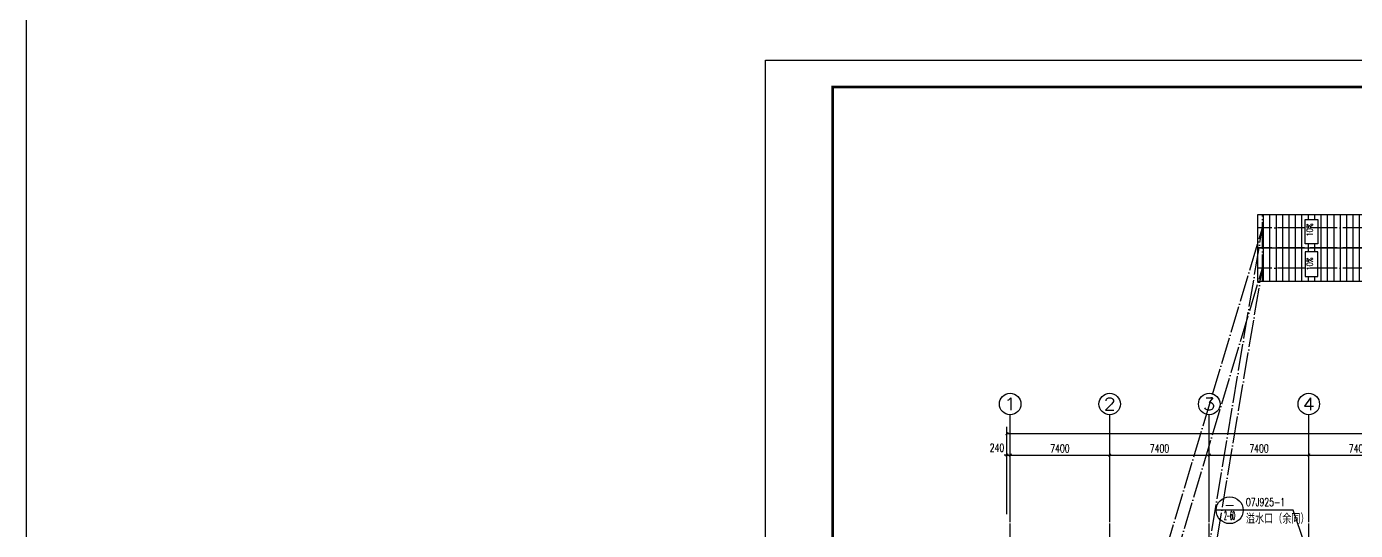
# Model space of a CAD drawing. Extents: x 12811826 to 27008858, y -1172757 to 50528.
# Drawn here: x 13273266 to 13372052, y -482853 to -445343 of the extents above; entities that cross this region are included whole.
import ezdxf
from ezdxf.enums import TextEntityAlignment as Align

# ---------------------------------------------------------------- set-up
doc = ezdxf.new("R2010")
doc.units = 0
doc.header["$LTSCALE"] = 1000
doc.header["$MEASUREMENT"] = 0
doc.linetypes.add('DOTE', pattern=[2.42, 2, -0.2, 0.02, -0.2])
for name, color, linetype in [('AXIS', 3, 'Continuous'), ('AXIS_TEXT', 7, 'Continuous'), ('DIM_IDEN', 3, 'Continuous'), ('DIM_SYMB', 3, 'Continuous'), ('DOTE', 8, 'DOTE'), ('PUB_TEXT', 7, 'Continuous'), ('TK', 4, 'Continuous'), ('填充', 251, 'Continuous')]:
    doc.layers.add(name, color=color, linetype=linetype)
doc.styles.add('_TCH_AXIS', font='COMPLEX', dxfattribs={"bigfont": 'GBCBIG'})
doc.styles.add('_TCH_DIM', font='SIMPLEX', dxfattribs={"bigfont": 'GBCBIG'})
doc.styles.add('_TCH_DIM_T3', font='SIMPLEX', dxfattribs={"width": 0.705882, "bigfont": 'GBCBIG'})
doc.styles.add('_TCH_LABEL', font='COMPLEX', dxfattribs={"bigfont": 'GBCBIG'})
doc.styles.add('COMPLEX', font='COMPLEX')
doc.dimstyles.new('_TCH_ARCH&&200', dxfattribs={"dimtxt": 595, "dimasz": 200, "dimexe": 500, "dimexo": 600, "dimgap": 200, "dimtad": 1, "dimdec": 0, "dimzin": 0, "dimdsep": 46, "dimtxsty": '_TCH_DIM_T3', "dimblk": 'ARCHTICK', "dimcen": 0.09, "dimclrt": 7, "dimazin": 2, "dimtfac": 1, "dimtdec": 0, "dimtix": 1, "dimtmove": 2, "dimatfit": 3, "dimfxl": 0, "dimtolj": 1, "dimtzin": 0, "dimarcsym": 0})

# ---------------------------------------------------------------- blocks, each defined once
blk = doc.blocks.new('GeYuanFrame_17072557', base_point=(20.09, 4.53))
at = {"layer": 'TK'}
blk.add_lwpolyline([(20.09, 4.53), (20.09, 598.53), (1071.09, 598.53), (1071.09, 4.53)], close=True, dxfattribs=at)
at = {"layer": 'TK', "const_width": 1}
blk.add_lwpolyline([(45.09, 588.53), (1061.09, 588.53), (1061.09, 14.53), (45.09, 14.53)], close=True, dxfattribs=at)
blk = doc.blocks.new('_AXISO')
blk.add_circle((0, 0), 0.5)
at = {"layer": 'AXIS_TEXT', "style": 'COMPLEX', "width": 1.041667}
blk.add_attdef('A', text='', height=0.56, dxfattribs=at).set_placement((-0.25, -0.28), (0.25, -0.28), align=Align.FIT)
blk = doc.blocks.new('_ArchTick')
at = {"color": 0, "linetype": 'ByBlock', "const_width": 0.4}
blk.add_lwpolyline([(-0.5, -0.5), (0.5, 0.5)], dxfattribs=at)
blk = doc.blocks.new('*D322')
at = {"layer": 'AXIS', "color": 0, "lineweight": -2}
for p, q in [((13346145, -481643), (13346145, -475143)), ((13509425, -481643), (13509425, -475143)), ((13346145, -475643), (13509425, -475643))]:
    blk.add_line(p, q, dxfattribs=at)
at = {"layer": 'Defpoints', "color": 0}
for p in [(13509425, -475643), (13346145, -482243), (13509425, -482243)]:
    blk.add_point(p, dxfattribs=at)
at = {"layer": 'AXIS', "color": 0, "lineweight": -2, "xscale": 200, "yscale": 200, "zscale": 200, "rotation": 180}
blk.add_blockref('_ArchTick', (13346145, -475643), dxfattribs=at)
at = {"layer": 'AXIS', "color": 0, "lineweight": -2, "xscale": 200, "yscale": 200, "zscale": 200}
blk.add_blockref('_ArchTick', (13509425, -475643), dxfattribs=at)
at = {"layer": 'AXIS', "color": 7, "insert": (13427785, -475146), "char_height": 595, "attachment_point": 5, "style": '_TCH_DIM_T3'}
blk.add_mtext('\\A1;163280', dxfattribs=at)
blk = doc.blocks.new('*D323')
at = {"layer": 'AXIS', "color": 0, "lineweight": -2}
for p, q in [((13346145, -481643), (13346145, -476743)), ((13346385, -481643), (13346385, -476743)), ((13346145, -477243), (13345945, -477243)), ((13346145, -477243), (13346385, -477243)), ((13346385, -477243), (13346585, -477243))]:
    blk.add_line(p, q, dxfattribs=at)
at = {"layer": 'Defpoints', "color": 0}
for p in [(13346385, -477243), (13346145, -482243), (13346385, -482243)]:
    blk.add_point(p, dxfattribs=at)
at = {"layer": 'AXIS', "color": 0, "lineweight": -2, "xscale": 200, "yscale": 200, "zscale": 200}
blk.add_blockref('_ArchTick', (13346145, -477243), dxfattribs=at)
at = {"layer": 'AXIS', "color": 0, "lineweight": -2, "xscale": 200, "yscale": 200, "zscale": 200, "rotation": 180}
blk.add_blockref('_ArchTick', (13346385, -477243), dxfattribs=at)
at = {"layer": 'AXIS', "color": 7, "insert": (13345405, -476693), "char_height": 595, "attachment_point": 5, "style": '_TCH_DIM_T3'}
blk.add_mtext('\\A1;240', dxfattribs=at)
blk = doc.blocks.new('*D324')
at = {"layer": 'AXIS', "color": 0, "lineweight": -2}
for p, q in [((13346385, -481643), (13346385, -476743)), ((13353785, -481643), (13353785, -476743)), ((13346385, -477243), (13353785, -477243))]:
    blk.add_line(p, q, dxfattribs=at)
at = {"layer": 'Defpoints', "color": 0}
for p in [(13353785, -477243), (13346385, -482243), (13353785, -482243)]:
    blk.add_point(p, dxfattribs=at)
at = {"layer": 'AXIS', "color": 0, "lineweight": -2, "xscale": 200, "yscale": 200, "zscale": 200, "rotation": 180}
blk.add_blockref('_ArchTick', (13346385, -477243), dxfattribs=at)
at = {"layer": 'AXIS', "color": 0, "lineweight": -2, "xscale": 200, "yscale": 200, "zscale": 200}
blk.add_blockref('_ArchTick', (13353785, -477243), dxfattribs=at)
at = {"layer": 'AXIS', "color": 7, "insert": (13350085, -476746), "char_height": 595, "attachment_point": 5, "style": '_TCH_DIM_T3'}
blk.add_mtext('\\A1;7400', dxfattribs=at)
blk = doc.blocks.new('*D325')
at = {"layer": 'AXIS', "color": 0, "lineweight": -2}
for p, q in [((13353785, -481643), (13353785, -476743)), ((13361185, -481643), (13361185, -476743)), ((13353785, -477243), (13361185, -477243))]:
    blk.add_line(p, q, dxfattribs=at)
at = {"layer": 'Defpoints', "color": 0}
for p in [(13361185, -477243), (13353785, -482243), (13361185, -482243)]:
    blk.add_point(p, dxfattribs=at)
at = {"layer": 'AXIS', "color": 0, "lineweight": -2, "xscale": 200, "yscale": 200, "zscale": 200, "rotation": 180}
blk.add_blockref('_ArchTick', (13353785, -477243), dxfattribs=at)
at = {"layer": 'AXIS', "color": 0, "lineweight": -2, "xscale": 200, "yscale": 200, "zscale": 200}
blk.add_blockref('_ArchTick', (13361185, -477243), dxfattribs=at)
at = {"layer": 'AXIS', "color": 7, "insert": (13357485, -476746), "char_height": 595, "attachment_point": 5, "style": '_TCH_DIM_T3'}
blk.add_mtext('\\A1;7400', dxfattribs=at)
blk = doc.blocks.new('*D326')
at = {"layer": 'AXIS', "color": 0, "lineweight": -2}
for p, q in [((13361185, -481643), (13361185, -476743)), ((13368585, -481643), (13368585, -476743)), ((13361185, -477243), (13368585, -477243))]:
    blk.add_line(p, q, dxfattribs=at)
at = {"layer": 'Defpoints', "color": 0}
for p in [(13368585, -477243), (13361185, -482243), (13368585, -482243)]:
    blk.add_point(p, dxfattribs=at)
at = {"layer": 'AXIS', "color": 0, "lineweight": -2, "xscale": 200, "yscale": 200, "zscale": 200, "rotation": 180}
blk.add_blockref('_ArchTick', (13361185, -477243), dxfattribs=at)
at = {"layer": 'AXIS', "color": 0, "lineweight": -2, "xscale": 200, "yscale": 200, "zscale": 200}
blk.add_blockref('_ArchTick', (13368585, -477243), dxfattribs=at)
at = {"layer": 'AXIS', "color": 7, "insert": (13364885, -476746), "char_height": 595, "attachment_point": 5, "style": '_TCH_DIM_T3'}
blk.add_mtext('\\A1;7400', dxfattribs=at)
blk = doc.blocks.new('*D327')
at = {"layer": 'AXIS', "color": 0, "lineweight": -2}
for p, q in [((13368585, -481643), (13368585, -476743)), ((13375985, -481643), (13375985, -476743)), ((13368585, -477243), (13375985, -477243))]:
    blk.add_line(p, q, dxfattribs=at)
at = {"layer": 'Defpoints', "color": 0}
for p in [(13375985, -477243), (13368585, -482243), (13375985, -482243)]:
    blk.add_point(p, dxfattribs=at)
at = {"layer": 'AXIS', "color": 0, "lineweight": -2, "xscale": 200, "yscale": 200, "zscale": 200, "rotation": 180}
blk.add_blockref('_ArchTick', (13368585, -477243), dxfattribs=at)
at = {"layer": 'AXIS', "color": 0, "lineweight": -2, "xscale": 200, "yscale": 200, "zscale": 200}
blk.add_blockref('_ArchTick', (13375985, -477243), dxfattribs=at)
at = {"layer": 'AXIS', "color": 7, "insert": (13372285, -476746), "char_height": 595, "attachment_point": 5, "style": '_TCH_DIM_T3'}
blk.add_mtext('\\A1;7400', dxfattribs=at)

msp = doc.modelspace()

# ---------------------------------------------------------------- hatches: boundary and pattern name
at = {"layer": '填充', "ltscale": 0.5}
h = msp.add_hatch(dxfattribs=at)
h.set_pattern_fill('ANSI31', color=256, scale=300, angle=45, style=0)
h.set_pattern_definition([(90, (428842.86, 37920.97), (-476.25, 9e-14), [])])
h.paths.add_polyline_path([(13513467.3, -459322.1), (13364807.3, -459322.1), (13364807.3, -461822.1), (13513467.3, -461822.1)])
h.paths.add_polyline_path([(13457120.8, -459697.1), (13458053.8, -459697.1), (13458053.8, -461522.1), (13457120.8, -461522.1)], flags=16)
h.paths.add_polyline_path([(13443253.8, -461522.1), (13442320.8, -461522.1), (13442320.8, -459697.1), (13443253.8, -459697.1)], flags=16)
h.paths.add_polyline_path([(13471920.8, -459697.1), (13472853.8, -459697.1), (13472853.8, -461522.1), (13471920.8, -461522.1)], flags=16)
h.paths.add_polyline_path([(13428453.8, -461522.1), (13427520.8, -461522.1), (13427520.8, -459697.1), (13428453.8, -459697.1)], flags=16)
h.paths.add_polyline_path([(13486720.8, -459697.1), (13487653.8, -459697.1), (13487653.8, -461522.1), (13486720.8, -461522.1)], flags=16)
h.paths.add_polyline_path([(13413653.8, -461522.1), (13412720.8, -461522.1), (13412720.8, -459697.1), (13413653.8, -459697.1)], flags=16)
h.paths.add_polyline_path([(13501520.8, -459697.1), (13502453.8, -459697.1), (13502453.8, -461522.1), (13501520.8, -461522.1)], flags=16)
h.paths.add_polyline_path([(13398853.8, -461522.1), (13397920.8, -461522.1), (13397920.8, -459697.1), (13398853.8, -459697.1)], flags=16)
h.paths.add_polyline_path([(13384053.8, -461522.1), (13383120.8, -461522.1), (13383120.8, -459697.1), (13384053.8, -459697.1)], flags=16)
h.paths.add_polyline_path([(13369253.8, -461522.1), (13368320.8, -461522.1), (13368320.8, -459697.1), (13369253.8, -459697.1)], flags=16)
h.paths.add_polyline_path([(13513467.3, -461822.1), (13364807.3, -461822.1), (13364807.3, -464322.1), (13513467.3, -464322.1)])
h.paths.add_polyline_path([(13457120.8, -462122.1), (13458053.8, -462122.1), (13458053.8, -463947.1), (13457120.8, -463947.1)], flags=16)
h.paths.add_polyline_path([(13443253.8, -463947.1), (13442320.8, -463947.1), (13442320.8, -462122.1), (13443253.8, -462122.1)], flags=16)
h.paths.add_polyline_path([(13471920.8, -462122.1), (13472853.8, -462122.1), (13472853.8, -463947.1), (13471920.8, -463947.1)], flags=16)
h.paths.add_polyline_path([(13428453.8, -463947.1), (13427520.8, -463947.1), (13427520.8, -462122.1), (13428453.8, -462122.1)], flags=16)
h.paths.add_polyline_path([(13486720.8, -462122.1), (13487653.8, -462122.1), (13487653.8, -463947.1), (13486720.8, -463947.1)], flags=16)
h.paths.add_polyline_path([(13413653.8, -463947.1), (13412720.8, -463947.1), (13412720.8, -462122.1), (13413653.8, -462122.1)], flags=16)
h.paths.add_polyline_path([(13501520.8, -462122.1), (13502453.8, -462122.1), (13502453.8, -463947.1), (13501520.8, -463947.1)], flags=16)
h.paths.add_polyline_path([(13398853.8, -463947.1), (13397920.8, -463947.1), (13397920.8, -462122.1), (13398853.8, -462122.1)], flags=16)
h.paths.add_polyline_path([(13384053.8, -463947.1), (13383120.8, -463947.1), (13383120.8, -462122.1), (13384053.8, -462122.1)], flags=16)
h.paths.add_polyline_path([(13369253.8, -463947.1), (13368320.8, -463947.1), (13368320.8, -462122.1), (13369253.8, -462122.1)], flags=16)
h.paths.add_polyline_path([(13368985.8, -461072.2), (13368985.8, -460039), (13368316.5, -460039), (13368316.5, -461072.2)], flags=24)
h.paths.add_polyline_path([(13383785.8, -461072.2), (13383785.8, -460039), (13383116.5, -460039), (13383116.5, -461072.2)], flags=24)
h.paths.add_polyline_path([(13398585.8, -461072.2), (13398585.8, -460039), (13397916.5, -460039), (13397916.5, -461072.2)], flags=24)
h.paths.add_polyline_path([(13413385.8, -461072.2), (13413385.8, -460039), (13412716.5, -460039), (13412716.5, -461072.2)], flags=24)
h.paths.add_polyline_path([(13428185.8, -461072.2), (13428185.8, -460039), (13427516.5, -460039), (13427516.5, -461072.2)], flags=24)
h.paths.add_polyline_path([(13442985.8, -461072.2), (13442985.8, -460039), (13442316.5, -460039), (13442316.5, -461072.2)], flags=24)
h.paths.add_polyline_path([(13457785.8, -461072.2), (13457785.8, -460039), (13457116.5, -460039), (13457116.5, -461072.2)], flags=24)
h.paths.add_polyline_path([(13472585.8, -461072.2), (13472585.8, -460039), (13471916.5, -460039), (13471916.5, -461072.2)], flags=24)
h.paths.add_polyline_path([(13487385.8, -461072.2), (13487385.8, -460039), (13486716.5, -460039), (13486716.5, -461072.2)], flags=24)
h.paths.add_polyline_path([(13502185.8, -461072.2), (13502185.8, -460039), (13501516.5, -460039), (13501516.5, -461072.2)], flags=24)
h.paths.add_polyline_path([(13368985.8, -463605.2), (13368985.8, -462572), (13368316.5, -462572), (13368316.5, -463605.2)], flags=24)
h.paths.add_polyline_path([(13383785.8, -463605.2), (13383785.8, -462572), (13383116.5, -462572), (13383116.5, -463605.2)], flags=24)
h.paths.add_polyline_path([(13398585.8, -463605.2), (13398585.8, -462572), (13397916.5, -462572), (13397916.5, -463605.2)], flags=24)
h.paths.add_polyline_path([(13413385.8, -463605.2), (13413385.8, -462572), (13412716.5, -462572), (13412716.5, -463605.2)], flags=24)
h.paths.add_polyline_path([(13428185.8, -463605.2), (13428185.8, -462572), (13427516.5, -462572), (13427516.5, -463605.2)], flags=24)
h.paths.add_polyline_path([(13442985.8, -463605.2), (13442985.8, -462572), (13442316.5, -462572), (13442316.5, -463605.2)], flags=24)
h.paths.add_polyline_path([(13457785.8, -463605.2), (13457785.8, -462572), (13457116.5, -462572), (13457116.5, -463605.2)], flags=24)
h.paths.add_polyline_path([(13472585.8, -463605.2), (13472585.8, -462572), (13471916.5, -462572), (13471916.5, -463605.2)], flags=24)
h.paths.add_polyline_path([(13487385.8, -463605.2), (13487385.8, -462572), (13486716.5, -462572), (13486716.5, -463605.2)], flags=24)
h.paths.add_polyline_path([(13502185.8, -463605.2), (13502185.8, -462572), (13501516.5, -462572), (13501516.5, -463605.2)], flags=24)

# ---------------------------------------------------------------- linework, layer by layer
at = {"color": 3, "ltscale": 0.5}
msp.add_lwpolyline([(13273266.1, -21322.2), (13674918.1, -21322.2), (13674918.1, -743450.2), (13273266.1, -743450.2)], close=True, dxfattribs=at)
msp.add_lwpolyline([(13364807.3, -459322.1), (13513467.3, -459322.1), (13513467.3, -464322.1), (13364807.3, -464322.1)], close=True)
at = {"ltscale": 0.5}
for points in [[(13369253.8, -461522.1), (13368320.8, -461522.1), (13368320.8, -459697.1), (13369253.8, -459697.1)], [(13369253.8, -462122.1), (13368320.8, -462122.1), (13368320.8, -463947.1), (13369253.8, -463947.1)]]:
    msp.add_lwpolyline(points, close=True, dxfattribs=at)
at = {"ltscale": 0.5, "const_width": 100}
msp.add_lwpolyline([(13364807.3, -461822.1), (13513467.3, -461822.1)], dxfattribs=at)
at = {"layer": 'AXIS'}
for p, q in [((13346384.8, -482243.1), (13346384.8, -474243.1)), ((13353784.8, -482243.1), (13353784.8, -474243.1)), ((13361184.8, -482243.1), (13361184.8, -474243.1)), ((13368584.8, -482243.1), (13368584.8, -474243.1))]:
    msp.add_line(p, q, dxfattribs=at)
at = {"layer": 'DIM_IDEN', "color": 0}
for p, q in [((13363702.5, -481343.4), (13361702.5, -481343.4)), ((13367432.3, -481343.4), (13363702.5, -481343.4)), ((13368534.8, -484593.1), (13367432.3, -481343.4))]:
    msp.add_line(p, q, dxfattribs=at)
msp.add_circle((13362702.5, -481343.4), 1000, dxfattribs=at)
at = {"layer": 'DIM_SYMB'}
for points in [[(13369031.8, -461305.6, 0, 0, 0), (13369031.8, -460255.6, 120, 0, 0), (13369031.8, -459805.6, 0, 0, 0)], [(13369031.8, -462338.6, 0, 0, 0), (13369031.8, -463388.6, 120, 0, 0), (13369031.8, -463838.6, 0, 0, 0)]]:
    msp.add_lwpolyline(points, format="xyseb", dxfattribs=at)
at = {"layer": 'DOTE'}
for p, q in [((13365137.3, -464322.1), (13365137.3, -459322.1)), ((13353784.8, -498243.1), (13365137.3, -460322.1)), ((13353784.8, -528243.1), (13365137.3, -460322.1)), ((13513467.3, -460322.1), (13364807.3, -460322.1)), ((13513467.3, -461822.1), (13364807.3, -461822.1)), ((13353784.8, -501243.1), (13365137.3, -463322.1)), ((13353784.8, -531243.1), (13365137.3, -463322.1)), ((13513467.3, -463322.1), (13364807.3, -463322.1)), ((13346384.8, -547243.1), (13346384.8, -482243.1)), ((13353784.8, -547243.1), (13353784.8, -482243.1)), ((13361184.8, -547243.1), (13361184.8, -482243.1)), ((13368584.8, -547243.1), (13368584.8, -482243.1))]:
    msp.add_line(p, q, dxfattribs=at)

# ---------------------------------------------------------------- block references
at = {"color": 8, "xscale": 200, "yscale": 200, "zscale": 200}
msp.add_blockref('GeYuanFrame_17072557', (13328184.8, -566643.1), dxfattribs=at)
at = {"layer": 'AXIS'}
ref = msp.add_blockref('_AXISO', (13346384.8, -473443.1), dxfattribs=dict(at, xscale=1600, yscale=1600, zscale=1600))
ref.add_attrib('A', '1', dxfattribs={"layer": 'AXIS_TEXT', "ltscale": 0.5, "height": 905.1, "style": '_TCH_AXIS', "width": 2.333333}).set_placement((13345932.3, -473895.6), (13346837.4, -473895.6), align=Align.FIT)
ref = msp.add_blockref('_AXISO', (13353784.8, -473443.1), dxfattribs=dict(at, xscale=1600, yscale=1600, zscale=1600))
ref.add_attrib('A', '2', dxfattribs={"layer": 'AXIS_TEXT', "ltscale": 0.5, "height": 905.1, "style": '_TCH_AXIS', "width": 1.5}).set_placement((13353332.3, -473895.6), (13354237.4, -473895.6), align=Align.FIT)
ref = msp.add_blockref('_AXISO', (13361184.8, -473443.1), dxfattribs=dict(at, xscale=1600, yscale=1600, zscale=1600))
ref.add_attrib('A', '3', dxfattribs={"layer": 'AXIS_TEXT', "ltscale": 0.5, "height": 905.1, "style": '_TCH_AXIS', "width": 1.5}).set_placement((13360732.3, -473895.6), (13361637.4, -473895.6), align=Align.FIT)
ref = msp.add_blockref('_AXISO', (13368584.8, -473443.1), dxfattribs=dict(at, xscale=1600, yscale=1600, zscale=1600))
ref.add_attrib('A', '4', dxfattribs={"layer": 'AXIS_TEXT', "ltscale": 0.5, "height": 905.1, "style": '_TCH_AXIS', "width": 1.3125}).set_placement((13368132.3, -473895.6), (13369037.4, -473895.6), align=Align.FIT)

# ---------------------------------------------------------------- texts
at = {"layer": 'PUB_TEXT', "style": '_TCH_DIM', "width": 0.705882}
for p in [(13368874.3, -460960.6), (13368874.3, -463493.6)]:
    msp.add_text('10%%%', height=446.25, rotation=90, dxfattribs=at).set_placement(p)
at = {"layer": 'PUB_TEXT', "color": 0, "style": '_TCH_LABEL'}
for s, height, width, p, p2 in [('-', 644, 1.458333, (13362300, -481262.9), (13363105, -481262.9)), ('2-60', 643.99, 0.328125, (13362300, -482067.9), (13363105, -482067.9))]:
    msp.add_text(s, height=height, dxfattribs=dict(at, width=width)).set_placement(p, p2, align=Align.FIT)
at = {"layer": 'PUB_TEXT', "color": 0, "style": '_TCH_LABEL', "width": 0.705882}
msp.add_text('07J925-1', height=595, dxfattribs=at).set_placement((13363912.5, -481040.9))
at = {"layer": 'PUB_TEXT', "color": 0, "style": '_TCH_LABEL'}
msp.add_text('溢水口（余同）', height=675.18, dxfattribs=at).set_placement((13363912.5, -482344.9))

# ---------------------------------------------------------------- dimensions: what is measured, and where the dimension line sits
at = {"layer": 'AXIS'}
for p1, p2, distance, text, picture, middle in [((13346144.8, -482243.1), (13509424.8, -482243.1), 6600, '163280', '*D322', (13427784.8, -475145.6)), ((13346384.8, -482243.1), (13353784.8, -482243.1), 5000, '7400', '*D324', (13350084.8, -476745.6)), ((13353784.8, -482243.1), (13361184.8, -482243.1), 5000, '7400', '*D325', (13357484.8, -476745.6)), ((13361184.8, -482243.1), (13368584.8, -482243.1), 5000, '7400', '*D326', (13364884.8, -476745.6)), ((13368584.8, -482243.1), (13375984.8, -482243.1), 5000, '7400', '*D327', (13372284.8, -476745.6))]:
    dim = msp.add_aligned_dim(p1=p1, p2=p2, distance=distance, text=text, dimstyle='_TCH_ARCH&&200', dxfattribs=at)
    dim.commit()
    dim.dimension.update_dxf_attribs({"geometry": picture, "text_midpoint": middle})
dim = msp.add_linear_dim(base=(13346384.8, -477243.1), p1=(13346144.8, -482243.1), p2=(13346384.8, -482243.1), angle=0, text='240', dimstyle='_TCH_ARCH&&200', dxfattribs=at)
dim.commit()
dim.dimension.update_dxf_attribs({"geometry": '*D323', "text_midpoint": (13345404.8, -476693.1), "dimtype": 161})

doc.saveas('drawing.dxf')
